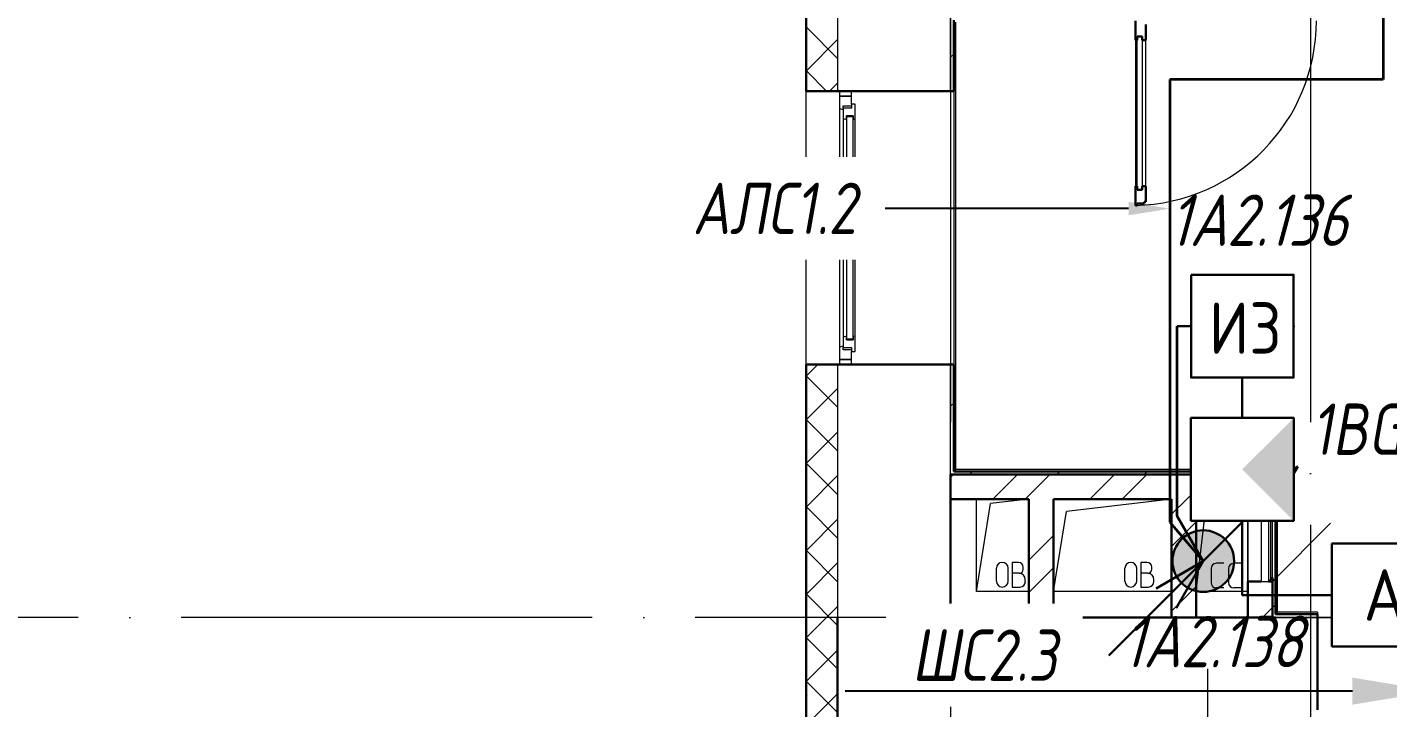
# Model space of a CAD drawing. Header units: millimetres. Extents: x -259793 to 1187961, y -549744 to 43070.
# Drawn here: x 126935 to 133552, y 12821 to 16132 of the extents above; entities that cross this region are included whole.
import ezdxf
from ezdxf import colors
from ezdxf.entities.mleader import LeaderData, LeaderLine
from ezdxf.enums import TextEntityAlignment as Align
from ezdxf.math import Vec2, Vec3

# ---------------------------------------------------------------- set-up
doc = ezdxf.new("R2010")
doc.units = ezdxf.units.MM
doc.linetypes.add('ADSK_Линия сетки', pattern=[25, 20, -2.5, 0, -2.5])
for name, color, linetype, lineweight in [('_ Окна', 7, 'Continuous', 9), ('E-Безопасность-G', 153, 'Continuous', 35), ('Provodka', 151, 'Continuous', 30), ('RC-Выноски', 7, 'Continuous', 0), ('RC-Извещатели_охранные', 5, 'Continuous', 30), ('RC-Прочее_оборудование', 5, 'Continuous', 30), ('Двери', 252, 'Continuous', 9), ('Линии', 7, 'Continuous', 9), ('лс', 5, 'Continuous', 30), ('Оборудование', 8, 'Continuous', 18), ('Ограждение', 252, 'Continuous', 9), ('Окна', 252, 'Continuous', 9), ('Оси', 252, 'Continuous', 9), ('Перекрытие', 252, 'Continuous', 18), ('Стены внутренние', 7, 'Continuous', 18), ('Стены наружные', 7, 'Continuous', 18), ('Стены штриховка', 7, 'Continuous', 9)]:
    doc.layers.add(name, color=color, linetype=linetype, lineweight=lineweight)
doc.layers.add('RC-Позиционные_обозначения', color=7, linetype='Continuous')
doc.layers.add('Двери открывание', color=7, linetype='Continuous', lineweight=9, true_color=0xc0c0c0)
doc.styles.add('ISOCPEUR', font='isocpeur.ttf', dxfattribs={"width": 0.9, "height": 350})
doc.styles.add('RubezhCAD', font='', dxfattribs={"oblique": 10})
doc.styles.get("Standard").update_dxf_attribs({"font": ''})
doc.styles.get('RubezhCAD').set_extended_font_data('GOST type A')
doc.styles.get('Standard').set_extended_font_data('GOST type B')

# ---------------------------------------------------------------- blocks, each defined once
blk = doc.blocks.new('RC-UGO-AM-01')
at = {"layer": 'RC-Прочее_оборудование'}
blk.add_point((0, 0), dxfattribs=at)
blk.add_attdef('PSTN', text='', height=2.5, dxfattribs=at).set_placement((2.323, 2.403), align=Align.BOTTOM_LEFT)
blk.add_wipeout([(4.993, 2.499), (4.993, -2.499), (-4.993, -2.499), (-4.987, 2.499)]).dxf.layer = 'RC-Прочее_оборудование'
blk.add_wipeout([(-4.993, -2.499), (-4.993, 2.499), (4.993, 2.499), (4.993, -2.499)]).dxf.layer = 'RC-Прочее_оборудование'
blk.add_lwpolyline([(-4.993, 2.499), (4.993, 2.499), (4.993, -2.499), (-4.993, -2.499), (-4.993, 2.499)], close=True, dxfattribs=at)
blk.add_lwpolyline([(-4.993, 2.499), (-4.987, 2.499)], dxfattribs=at)
blk.add_lwpolyline([(-4.993, 2.499), (-4.987, 2.499)], dxfattribs=at)
at = {"layer": 'RC-Прочее_оборудование', "ltscale": 100, "style": 'ISOCPEUR', "width": 0.9}
blk.add_text('АМ-1', height=2.5, dxfattribs=at).set_placement((0, 0), align=Align.MIDDLE)
blk = doc.blocks.new('RC-UGO-IZ-01')
at = {"layer": 'RC-Прочее_оборудование'}
blk.add_point((2.5, 0), dxfattribs=at)
blk.add_attdef('PSTN', text='', height=2.5, dxfattribs=at).set_placement((5.664, 2.581), align=Align.BOTTOM_CENTER)
blk.add_wipeout([(2.493, -2.499), (-2.493, -2.499), (-2.493, 2.499), (2.493, 2.499)]).dxf.layer = 'RC-Прочее_оборудование'
blk.add_wipeout([(-2.493, -2.499), (-2.493, 2.499), (2.493, 2.499), (2.493, -2.499)]).dxf.layer = 'RC-Прочее_оборудование'
blk.add_lwpolyline([(-2.493, 2.499), (2.493, 2.499), (2.493, -2.499), (-2.493, -2.499), (-2.493, 2.499)], close=True, dxfattribs=at)
blk.add_lwpolyline([(-2.493, 2.499), (-2.487, 2.499)], dxfattribs=at)
blk.add_lwpolyline([(-2.493, 2.499), (-2.487, 2.499)], dxfattribs=at)
at = {"layer": 'RC-Прочее_оборудование', "ltscale": 100, "style": 'ISOCPEUR', "width": 0.9}
blk.add_text('ИЗ', height=2.5, dxfattribs=at).set_placement((0.145, -0.085), align=Align.MIDDLE)
blk = doc.blocks.new('RC-UGO-IOPPA-01')
at = {"layer": 'RC-Извещатели_охранные'}
blk.add_attdef('PSTN', text='', height=2.5, dxfattribs=at).set_placement((0.977, 2.603), align=Align.BOTTOM_LEFT)
blk.add_wipeout([(2.5, -2.5), (2.5, 2.5), (-2.5, 2.5), (-2.5, -2.5)]).dxf.layer = 'RC-Извещатели_охранные'
blk.add_wipeout([(-2.5, -2.5), (-2.5, 2.5), (2.5, 2.5), (2.5, -2.5)]).dxf.layer = 'RC-Извещатели_охранные'
h = blk.add_hatch(color=256, dxfattribs=at)
h.dxf.hatch_style = 1
h.paths.add_polyline_path([(2.5, -2.5), (2.5, 2.5), (0, 0)])
blk.add_lwpolyline([(-2.5, -2.5), (2.5, -2.5), (2.5, 2.5), (-2.5, 2.5)], close=True, dxfattribs=at)
blk = doc.blocks.new('*U998')
at = {"layer": 'Provodka'}
h = blk.add_hatch(color=256, dxfattribs=at)
h.paths.add_polyline_path([(150, 0, 0.198912), (106.1, 106.1), (0, 0), (-75, -129.9, 0.57735)])
h.paths.add_polyline_path([(0, 0), (-106.1, -106.1, 0.065543), (-75, -129.9)])
h.paths.add_polyline_path([(0, 0), (-129.9, -75, 0.065543), (-106.1, -106.1)])
h.paths.add_polyline_path([(106.1, 106.1, 0.668179), (-150, 0, 0.131652), (-129.9, -75), (0, 0)])
at = {"layer": 'Provodka', "color": 1}
for p, q in [((0, 0), (459.6, 459.6)), ((459.6, 459.6), (230.4, 327.3)), ((459.6, 459.6), (327.3, 230.4)), ((-459.6, -459.6), (0, 0)), ((0, 0), (-229.3, -132.4)), ((0, 0), (-132.4, -229.3))]:
    blk.add_line(p, q, dxfattribs=at)
at = {"layer": 'Provodka'}
blk.add_circle((0, 0), 150, dxfattribs=at)
blk = doc.blocks.new('2 этаж')
at = {"color": 251, "lineweight": 18, "true_color": 0x636466}
for p, q in [((132871, 13835.7), (132667.8, 13793.9)), ((132871, 13835.7), (132871, 13435.7)), ((132621, 13385.7), (132667.8, 13793.9)), ((132755.2, 13523.9), (132718.7, 13523.9)), ((132840.2, 13523.9), (132803.7, 13523.9)), ((132692.6, 13497.8), (132692.6, 13430)), ((132777.6, 13497.8), (132777.6, 13430)), ((132871, 13385.7), (132621, 13385.7)), ((132755.2, 13403.9), (132718.7, 13403.9)), ((132840.2, 13403.9), (132803.7, 13403.9))]:
    blk.add_line(p, q, dxfattribs=at)
for centre, start, end in [((132718.7, 13497.8), 90, 180), ((132803.7, 13497.8), 90, 180), ((132718.7, 13430), 180, 270), ((132803.7, 13430), 180, 270)]:
    blk.add_arc(centre, 26.1, start, end, dxfattribs=at)
at = {"layer": '_ Окна', "color": 251, "true_color": 0x636466}
for p, q in [((130886, 15820.7), (130886, 15795.7)), ((130944, 15795.7), (130944, 15820.7)), ((130886, 15795.7), (130944, 15795.7)), ((130952, 15700.7), (130920, 15700.7)), ((130920, 15700.7), (130920, 15697.7)), ((130920, 15697.7), (130920, 15230.7)), ((130952, 15697.7), (130920, 15697.7)), ((130920, 15697.7), (130952, 15697.7)), ((130952, 15697.7), (130952, 15700.7)), ((130952, 15230.7), (130952, 15697.7)), ((130920, 15230.7), (130952, 15230.7)), ((130952, 15230.7), (130920, 15230.7)), ((130920, 15230.7), (130920, 15227.7)), ((130920, 15227.7), (130952, 15227.7)), ((130952, 15227.7), (130952, 15230.7)), ((130952, 15083.7), (130920, 15083.7)), ((130920, 15083.7), (130920, 15080.7)), ((130920, 15080.7), (130920, 14613.7)), ((130952, 15080.7), (130920, 15080.7)), ((130920, 15080.7), (130952, 15080.7)), ((130952, 15080.7), (130952, 15083.7)), ((130952, 14613.7), (130952, 15080.7)), ((130920, 14613.7), (130952, 14613.7)), ((130952, 14613.7), (130920, 14613.7)), ((130920, 14613.7), (130920, 14610.7)), ((130920, 14610.7), (130952, 14610.7)), ((130952, 14610.7), (130952, 14613.7)), ((130944, 14515.7), (130886, 14515.7)), ((130886, 14515.7), (130886, 14490.7)), ((130944, 14490.7), (130944, 14515.7))]:
    blk.add_line(p, q, dxfattribs=at)
at = {"layer": '_ Окна', "color": 251, "lineweight": 18, "true_color": 0x636466}
for p, q in [((130944, 15795.7), (130886, 15795.7)), ((130886, 15795.7), (130886, 15736.3)), ((130944, 15757.7), (130944, 15795.7)), ((130961, 15757.7), (130944, 15757.7)), ((130944, 15757.7), (130944, 15737.7)), ((130961, 15701.7), (130961, 15757.7)), ((130886, 15736.3), (130903, 15731.7)), ((130903, 15749.7), (130944, 15749.7)), ((130903, 15737.7), (130903, 15749.7)), ((130944, 15737.7), (130903, 15737.7)), ((130903, 15737.7), (130903, 15687.3)), ((130903, 15687.3), (130920, 15682.7)), ((130920, 15682.7), (130920, 15700.7)), ((130920, 15700.7), (130952, 15700.7)), ((130952, 15700.7), (130952, 15682.7)), ((130952, 15682.7), (130961, 15685.2)), ((130960, 15700.7), (130961, 15701.7)), ((130961, 15699.7), (130960, 15700.7)), ((130961, 15685.2), (130961, 15699.7)), ((130920, 15245.7), (130903, 15241.2)), ((130903, 15241.2), (130903, 15190.7)), ((130920, 15227.7), (130920, 15245.7)), ((130952, 15227.7), (130920, 15227.7)), ((130961, 15243.3), (130952, 15245.7)), ((130952, 15245.7), (130952, 15227.7)), ((130960, 15227.7), (130961, 15228.7)), ((130961, 15226.7), (130960, 15227.7)), ((130961, 15228.7), (130961, 15243.3)), ((130961, 15170.7), (130961, 15226.7)), ((130903, 15196.7), (130886, 15192.2)), ((130886, 15192.2), (130886, 15119.3)), ((130903, 15190.7), (130944, 15190.7)), ((130903, 15178.7), (130903, 15190.7)), ((130944, 15178.7), (130903, 15178.7)), ((130944, 15190.7), (130944, 15170.7)), ((130944, 15170.7), (130961, 15170.7)), ((130944, 15140.7), (130944, 15170.7)), ((130886, 15119.3), (130903, 15114.7)), ((130903, 15120.7), (130903, 15132.7)), ((130903, 15132.7), (130944, 15132.7)), ((130944, 15120.7), (130903, 15120.7)), ((130903, 15120.7), (130903, 15070.3)), ((130961, 15140.7), (130944, 15140.7)), ((130944, 15140.7), (130944, 15120.7)), ((130961, 15084.7), (130961, 15140.7)), ((130903, 15070.3), (130920, 15065.7)), ((130920, 15065.7), (130920, 15083.7)), ((130920, 15083.7), (130952, 15083.7)), ((130952, 15083.7), (130952, 15065.7)), ((130952, 15065.7), (130961, 15068.2)), ((130960, 15083.7), (130961, 15084.7)), ((130961, 15082.7), (130960, 15083.7)), ((130961, 15068.2), (130961, 15082.7)), ((130920, 14628.7), (130903, 14624.2)), ((130920, 14610.7), (130920, 14628.7)), ((130961, 14626.3), (130952, 14628.7)), ((130952, 14628.7), (130952, 14610.7)), ((130961, 14611.7), (130961, 14626.3)), ((130903, 14579.7), (130886, 14575.2)), ((130886, 14575.2), (130886, 14515.7)), ((130903, 14624.2), (130903, 14573.7)), ((130903, 14573.7), (130944, 14573.7)), ((130903, 14561.7), (130903, 14573.7)), ((130944, 14561.7), (130903, 14561.7)), ((130952, 14610.7), (130920, 14610.7)), ((130944, 14573.7), (130944, 14553.7)), ((130960, 14610.7), (130961, 14611.7)), ((130961, 14609.7), (130960, 14610.7)), ((130961, 14553.7), (130961, 14609.7)), ((130886, 14515.7), (130944, 14515.7)), ((130944, 14553.7), (130961, 14553.7)), ((130944, 14515.7), (130944, 14553.7))]:
    blk.add_line(p, q, dxfattribs=at)
at = {"layer": 'Двери', "color": 251, "lineweight": 30, "true_color": 0x636466}
for p, q in [((132325, 16162.7), (132325, 16068.7)), ((132334, 16086.7), (132334, 16068.7)), ((132358, 16086.7), (132334, 16086.7)), ((132358, 16068.7), (132358, 16086.7)), ((132375, 16068.7), (132375, 16144.7)), ((132334, 16068.7), (132325, 16068.7)), ((132375, 16068.7), (132358, 16068.7)), ((132325, 15358.7), (132325, 15264.7)), ((132334, 15358.7), (132325, 15358.7)), ((132334, 15340.7), (132334, 15358.7)), ((132358, 15358.7), (132358, 15340.7)), ((132375, 15358.7), (132358, 15358.7)), ((132375, 15282.7), (132375, 15358.7)), ((132358, 15340.7), (132334, 15340.7)), ((132325, 15264.7), (132333, 15264.7)), ((132333, 15264.7), (132333, 15273.7)), ((132333, 15273.7), (132367, 15273.7)), ((132367, 15273.7), (132367, 15282.7)), ((132367, 15282.7), (132375, 15282.7))]:
    blk.add_line(p, q, dxfattribs=at)
at = {"layer": 'Двери', "color": 251, "true_color": 0x636466}
for p, q in [((132334, 16086.7), (132358, 16086.7)), ((132334, 15340.7), (132334, 16086.7)), ((132358, 16086.7), (132358, 15340.7)), ((132325, 16068.7), (132325, 15358.7)), ((132375, 15358.7), (132375, 16068.7)), ((132358, 15340.7), (132334, 15340.7))]:
    blk.add_line(p, q, dxfattribs=at)
at = {"layer": 'Двери открывание', "color": 251, "true_color": 0x636466}
blk.add_arc((132307, 16162.7), 898, 271.14854, 0, dxfattribs=at)
at = {"layer": 'Линии', "color": 251, "lineweight": 18, "ltscale": 100, "true_color": 0x636466}
for p, q in [((131551, 13385.7), (131551, 13835.7)), ((131806, 13835.7), (131620.6, 13814)), ((132501, 13835.7), (131989.3, 13775.7)), ((131551, 13385.7), (131620.6, 13814)), ((131926, 13385.7), (131989.3, 13775.7)), ((131756, 13528.3), (131726, 13528.3)), ((131726, 13528.3), (131726, 13408.3)), ((131779.3, 13494.9), (131779.3, 13504.9)), ((132381, 13528.3), (132351, 13528.3)), ((132351, 13528.3), (132351, 13408.3)), ((132404.4, 13494.9), (132404.4, 13504.9)), ((131648.5, 13437), (131648.5, 13499.6)), ((131705.8, 13437), (131705.8, 13499.6)), ((131759.3, 13474.9), (131726, 13474.9)), ((131789.3, 13434.9), (131789.3, 13444.9)), ((132273.5, 13437), (132273.5, 13499.6)), ((132330.9, 13437), (132330.9, 13499.6)), ((132384.4, 13474.9), (132351, 13474.9)), ((132414.4, 13434.9), (132414.4, 13444.9)), ((131806, 13385.7), (131551, 13385.7)), ((131726, 13408.3), (131762.7, 13408.3)), ((132501, 13385.7), (131926, 13385.7)), ((132351, 13408.3), (132387.7, 13408.3)), ((132676, 13010.7), (132676, -2549.3))]:
    blk.add_line(p, q, dxfattribs=at)
at = {"layer": 'Линии', "color": 251, "lineweight": 18, "true_color": 0x636466}
for centre, radius, start, end in [((131677.1, 13499.6), 28.7, 0, 180), ((131756, 13504.9), 23.3, 0, 90), ((132302.2, 13499.6), 28.7, 0, 180), ((132381, 13504.9), 23.3, 0, 90), ((131677.1, 13437), 28.7, 180, 0), ((131759.3, 13494.9), 20, 270, 0), ((131759.3, 13444.9), 30, 0, 90), ((131762.7, 13434.9), 26.7, 270, 0), ((132302.2, 13437), 28.7, 180, 0), ((132384.4, 13494.9), 20, 270, 0), ((132384.4, 13444.9), 30, 0, 90), ((132387.7, 13434.9), 26.7, 270, 0)]:
    blk.add_arc(centre, radius, start, end, dxfattribs=at)
at = {"layer": 'Оборудование', "color": 251, "true_color": 0x636466}
for p, q in [((132972.4, 13835.7), (132936, 13835.7)), ((132936, 13835.7), (132936, 13435.7)), ((132973.3, 13436.7), (132973.3, 13834.8)), ((132918.2, 13775.4), (132900.7, 13775.4)), ((132900.7, 13775.4), (132900.7, 13763.1)), ((132920.1, 13777.3), (132918.2, 13775.4)), ((132918.2, 13775.4), (132918.2, 13763.1)), ((132936, 13778.9), (132920.1, 13778.9)), ((132920.1, 13778.9), (132920.1, 13759.6)), ((132920.6, 13819.9), (132920.6, 13774.1)), ((132925.6, 13819.9), (132920.6, 13819.9)), ((132925.6, 13774.1), (132925.6, 13819.9)), ((132983.1, 13828.7), (132973.3, 13828.7)), ((132984, 13443.7), (132984, 13827.8)), ((132991, 13816.7), (132985.5, 13816.7)), ((132991, 13454.7), (132991, 13816.7)), ((132900.7, 13763.1), (132918.2, 13763.1)), ((132918.2, 13763.1), (132920.1, 13761.2)), ((132920.1, 13759.6), (132936, 13759.6)), ((132920.6, 13764.4), (132920.6, 13756.2)), ((132920.6, 13756.2), (132925.6, 13756.2)), ((132925.6, 13756.2), (132925.6, 13764.4)), ((132991, 13435.7), (133273.8, 13718.6)), ((132936, 13435.7), (132972.4, 13435.7)), ((132973.3, 13442.7), (132983.1, 13442.7)), ((132985.5, 13454.7), (132991, 13454.7))]:
    blk.add_line(p, q, dxfattribs=at)
for points, knots in [([(132973.3, 13834.8), (132973.3, 13834.9), (132973.3, 13835), (132973.2, 13835.2), (132973.2, 13835.3), (132973, 13835.5), (132972.9, 13835.6), (132972.6, 13835.7), (132972.5, 13835.7), (132972.4, 13835.7)], [0, 0, 0, 0, 0.166667, 0.25, 0.333333, 0.5, 0.666667, 0.833333, 1, 1, 1, 1]), ([(132984, 13827.8), (132984, 13827.9), (132984, 13828), (132983.9, 13828.2), (132983.9, 13828.3), (132983.8, 13828.4), (132983.7, 13828.5), (132983.5, 13828.6), (132983.3, 13828.7), (132983.1, 13828.7), (132983.1, 13828.7)], [0, 0, 0, 0, 0.166667, 0.25, 0.333333, 0.416667, 0.541667, 0.666667, 0.833333, 1, 1, 1, 1]), ([(132985.5, 13816.7), (132985.4, 13816.7), (132985.2, 13816.8), (132985, 13816.9), (132984.8, 13816.9), (132984.6, 13817.1), (132984.5, 13817.2), (132984.3, 13817.3), (132984.2, 13817.5), (132984.1, 13817.7), (132984, 13817.9), (132984, 13818.1), (132984, 13818.3)], [0, 0, 0, 0, 0.166667, 0.25, 0.333333, 0.416667, 0.5, 0.583333, 0.666667, 0.75, 0.833333, 1, 1, 1, 1]), ([(132972.4, 13435.7), (132972.5, 13435.7), (132972.6, 13435.8), (132972.9, 13435.9), (132973, 13436), (132973.2, 13436.2), (132973.2, 13436.3), (132973.3, 13436.5), (132973.3, 13436.6), (132973.3, 13436.7)], [-1, -1, -1, -1, -0.833333, -0.666667, -0.5, -0.333333, -0.25, -0.166667, 0, 0, 0, 0]), ([(132983.1, 13442.7), (132983.1, 13442.7), (132983.3, 13442.8), (132983.5, 13442.9), (132983.7, 13443), (132983.8, 13443.1), (132983.9, 13443.2), (132983.9, 13443.3), (132984, 13443.5), (132984, 13443.6), (132984, 13443.7)], [-1, -1, -1, -1, -0.833333, -0.666667, -0.541667, -0.416667, -0.333333, -0.25, -0.166667, 0, 0, 0, 0]), ([(132984, 13453.2), (132984, 13453.3), (132984, 13453.5), (132984.1, 13453.8), (132984.2, 13454), (132984.3, 13454.1), (132984.5, 13454.3), (132984.6, 13454.4), (132984.8, 13454.5), (132985, 13454.6), (132985.2, 13454.7), (132985.4, 13454.7), (132985.5, 13454.7)], [-1, -1, -1, -1, -0.833333, -0.75, -0.666667, -0.583333, -0.5, -0.416667, -0.333333, -0.25, -0.166667, 0, 0, 0, 0])]:
    blk.add_open_spline(points, degree=3, knots=knots, dxfattribs=at)
at = {"layer": 'Ограждение', "color": 251, "true_color": 0x636466}
for p, q in [((131451, 13980.7), (131451, 16155.7)), ((131451, 13980.7), (131441, 13970.7)), ((133016, 13980.7), (131451, 13980.7)), ((133016, 13980.7), (133006, 13970.7)), ((133016, 13285.7), (133016, 13980.7)), ((133006, 13275.7), (133016, 13285.7)), ((133211, 13285.7), (133016, 13285.7)), ((133211, 13285.7), (133211, 13275.7))]:
    blk.add_line(p, q, dxfattribs=at)
at = {"layer": 'Окна', "color": 251, "true_color": 0x636466}
for p, q in [((130886, 15736.3), (130886, 15192.2)), ((130903, 15687.3), (130903, 15241.2)), ((130961, 15699.7), (130961, 15701.7)), ((130961, 15243.3), (130961, 15685.2)), ((130961, 15226.7), (130961, 15228.7)), ((130886, 15119.3), (130886, 14575.2)), ((130903, 15070.3), (130903, 14624.2)), ((130961, 15082.7), (130961, 15084.7)), ((130961, 14626.3), (130961, 15068.2)), ((130961, 14609.7), (130961, 14611.7))]:
    blk.add_line(p, q, dxfattribs=at)
at = {"layer": 'Оси', "color": 251, "linetype": 'ADSK_Линия сетки', "ltscale": 100, "true_color": 0x636466}
for p, q in [((131426, 33711.4), (131426, -32265.4)), ((133176, 33711.4), (133176, -32265.4)), ((139683.5, 13260.7), (93565.9, 13260.7))]:
    blk.add_line(p, q, dxfattribs=at)
at = {"layer": 'Перекрытие', "color": 251, "ltscale": 100, "true_color": 0x636466}
for p, q in [((131551, 13385.7), (131551, 13835.7)), ((131806, 13385.7), (131551, 13385.7)), ((132501, 13385.7), (131926, 13385.7)), ((132871, 13385.7), (132621, 13385.7))]:
    blk.add_line(p, q, dxfattribs=at)
at = {"layer": 'Стены внутренние', "color": 251, "true_color": 0x636466}
for p, q in [((130876, 16410.7), (130876, 15820.7)), ((131426, 15820.7), (131426, 16180.7)), ((130724, 14490.7), (130724, 15820.7)), ((130876, 14490.7), (130876, 13260.7)), ((131426, 13955.7), (131426, 14490.7)), ((133006, 13260.7), (134191, 13260.7))]:
    blk.add_line(p, q, dxfattribs=at)
at = {"layer": 'Стены внутренние', "color": 251, "lineweight": 30, "true_color": 0x636466}
for p, q in [((130724, 15820.7), (130724, 16258.7)), ((131426, 15820.7), (130724, 15820.7)), ((131426, 14490.7), (130724, 14490.7)), ((130724, 14490.7), (130724, 12558.7)), ((131426, 13260.7), (131426, 13835.7)), ((130876, 12710.7), (130876, 13260.7)), ((131806, 13260.7), (131426, 13260.7)), ((132501, 13260.7), (131926, 13260.7)), ((132871, 13260.7), (132621, 13260.7)), ((133211, 12810.7), (133211, 13260.7))]:
    blk.add_line(p, q, dxfattribs=at)
at = {"layer": 'Стены внутренние', "color": 251, "linetype": 'Continuous', "lineweight": 9, "true_color": 0x636466}
for p, q in [((130876, 15979.5), (130726, 16129.5)), ((130726, 15921.5), (130876, 16071.5)), ((130822.6, 15820.7), (130726, 15917.3)), ((130837.4, 15820.7), (130876, 15859.3)), ((130726, 14436.5), (130778.2, 14488.7)), ((130876, 14282.4), (130726, 14432.4)), ((130726, 14224.4), (130876, 14374.4)), ((130876, 14070.3), (130726, 14220.3)), ((130726, 14012.3), (130876, 14162.3)), ((130876, 13858.1), (130726, 14008.1)), ((130726, 13800.1), (130876, 13950.1)), ((130876, 13646), (130726, 13796)), ((130726, 13588), (130876, 13738)), ((130876, 13433.9), (130726, 13583.9)), ((130726, 13375.9), (130876, 13525.9)), ((130876, 13221.7), (130726, 13371.7)), ((130726, 13163.7), (130876, 13313.7)), ((130876, 13009.6), (130726, 13159.6)), ((130726, 12951.6), (130876, 13101.6)), ((130876, 12797.5), (130726, 12947.5)), ((130726, 12879.8), (130724, 12876.4)), ((130726, 12739.5), (130876, 12889.5))]:
    blk.add_line(p, q, dxfattribs=at)
at = {"layer": 'Стены наружные', "color": 251, "lineweight": 30, "true_color": 0x636466}
for p, q in [((131441, 16165.7), (131441, 15820.7)), ((131426, 15820.7), (131441, 15820.7)), ((131426, 14490.7), (131441, 14490.7)), ((131441, 13970.7), (131441, 14490.7)), ((131441, 13970.7), (133006, 13970.7)), ((133006, 13970.7), (133006, 13275.7)), ((131426, 13955.7), (132991, 13955.7)), ((131426, 13835.7), (131426, 13955.7)), ((132991, 13816.7), (132991, 13955.7)), ((131806, 13835.7), (131426, 13835.7)), ((131806, 13260.7), (131806, 13835.7)), ((132501, 13835.7), (131926, 13835.7)), ((131926, 13835.7), (131926, 13260.7)), ((132501, 13260.7), (132501, 13835.7)), ((132936, 13835.7), (132621, 13835.7)), ((132621, 13835.7), (132621, 13260.7)), ((132972.6, 13835.7), (132991, 13835.7)), ((132871, 13260.7), (132871, 13435.7)), ((132871, 13435.7), (132936, 13435.7)), ((132972.6, 13435.7), (132991, 13435.7)), ((132991, 13260.7), (132991, 13454.7)), ((131806, 13260.7), (131926, 13260.7)), ((132501, 13260.7), (132621, 13260.7)), ((132871, 13260.7), (133006, 13260.7)), ((133211, 13275.7), (133006, 13275.7)), ((133211, 13260.7), (133211, 13275.7))]:
    blk.add_line(p, q, dxfattribs=at)
at = {"layer": 'Стены наружные', "color": 251, "linetype": 'Continuous', "lineweight": 9, "true_color": 0x636466}
for p, q in [((131426, 15985.1), (131441, 16000.1)), ((131426, 14288), (131441, 14303)), ((131518, 13955.7), (131533, 13970.7)), ((131942.3, 13955.7), (131957.3, 13970.7)), ((132366.5, 13955.7), (132381.5, 13970.7)), ((132790.8, 13955.7), (132805.8, 13970.7)), ((131426, 13944.2), (131437.6, 13955.7)), ((131631.9, 13835.7), (131751.9, 13955.7)), ((131789, 13835.7), (131909, 13955.7)), ((132103.3, 13835.7), (132223.3, 13955.7)), ((132260.5, 13835.7), (132380.5, 13955.7)), ((132574.8, 13835.7), (132694.8, 13955.7)), ((132732, 13835.7), (132852, 13955.7)), ((132501, 13761.9), (132574.8, 13835.7)), ((132501, 13604.8), (132621, 13724.8)), ((132991, 13731.7), (133006, 13746.7)), ((131806, 13538.4), (131926, 13658.4)), ((131806, 13381.3), (131926, 13501.3)), ((132501, 13290.5), (132621, 13410.5)), ((132942.7, 13260.7), (132991, 13309)), ((132991, 13307.4), (133006, 13322.4))]:
    blk.add_line(p, q, dxfattribs=at)
at = {"layer": 'Стены наружные', "color": 251, "true_color": 0x636466}
for p, q in [((131441, 15820.7), (131441, 14490.7)), ((132871, 13435.7), (132871, 13835.7))]:
    blk.add_line(p, q, dxfattribs=at)
at = {"layer": 'Стены штриховка', "color": 251, "true_color": 0x636466}
for p, q in [((130726, 15822.7), (130726, 16260.7)), ((130800, 15822.7), (130726, 15822.7)), ((130800, 15820.7), (130800, 15822.7)), ((130726, 14488.7), (130800, 14488.7)), ((130726, 12558.7), (130726, 14488.7)), ((130800, 14488.7), (130800, 14490.7))]:
    blk.add_line(p, q, dxfattribs=at)

msp = doc.modelspace()

# ---------------------------------------------------------------- linework, layer by layer
at = {"layer": 'E-Безопасность-G', "color": 5}
for p, q in [((133529.91582, 24197.22909), (133529.91582, 15876.58183)), ((133529.91582, 15876.58183), (132491.8594, 15876.58183))]:
    msp.add_line(p, q, dxfattribs=at)

# ---------------------------------------------------------------- block references
msp.add_blockref('2 этаж', (0, 0))

# ---------------------------------------------------------------- next in the draw order: block references
at = {"layer": 'RC-Прочее_оборудование', "color": 1, "ltscale": 0.01}
ref = msp.add_blockref('RC-UGO-IZ-01', (132844.69116, 14677.15862), dxfattribs=dict(at, xscale=100, yscale=100, zscale=100))
ref.add_attrib('PSTN', '1A2.136', (132487.39623, 15067.76166), dxfattribs={"layer": 'RC-Позиционные_обозначения', "height": 250, "style": 'RubezhCAD', "oblique": 15})
ref = msp.add_blockref('RC-UGO-AM-01', (133780.08313, 13369.44548), dxfattribs=dict(at, xscale=100, yscale=100, zscale=100))
ref.add_attrib('PSTN', '1A2.138', (132261.97284, 13017.9729), dxfattribs={"layer": 'RC-Позиционные_обозначения', "height": 250, "style": 'RubezhCAD', "oblique": 15})

# ---------------------------------------------------------------- next in the draw order: leaders
at = {"layer": 'RC-Выноски', "ltscale": 0.01}
ml = msp.add_multileader_mtext('Standard', dxfattribs=at)
ml.set_content('АЛС1.2', color=256, style='RubezhCAD')
ml.set_leader_properties()
ml.build(insert=Vec2(0, 0))
ml.multileader.update_dxf_attribs({"has_text_frame": 1, "text_right_attachment_type": 2, "dogleg_length": 2, "arrow_head_size": 200, "scale": 100})
ctx = ml.context
ctx.base_point, ctx.scale, ctx.char_height, ctx.arrow_head_size, ctx.landing_gap_size, ctx.plane_origin = Vec3(130031.65799, 15250.16643), 100, 250, 200, 100, Vec3(86496.25464, -170723.12322)
ctx.right_attachment, ctx.text_align_type = 2, 1
notes = []
notes.append((ctx, [(1, (1, 1, 0), (131307.32148, 15250.16643), (-1, 0), 200, [(0, [(132491.8594, 15248.98854)], 0, [])])]))
ctx.mtext.insert, ctx.mtext.alignment, ctx.mtext.flow_direction = Vec3(130569.48974, 15375.16643), 2, 5
ctx.mtext.has_bg_fill, ctx.mtext.bg_color, ctx.mtext.bg_scale_factor, ctx.mtext.bg_transparency, ctx.mtext.use_window_bg_color = 1, -1027028792, 1.5, 0, 1
for ctx, leaders in notes:
    for number, flags, end, landing, length, lines in leaders:
        leader = LeaderData()
        leader.index, (leader.has_last_leader_line, leader.has_dogleg_vector, leader.attachment_direction) = number, flags
        leader.last_leader_point, leader.dogleg_vector, leader.dogleg_length = Vec3(end), Vec3(landing), length
        for number, points, colour, breaks in lines:
            line = LeaderLine()
            line.index, line.vertices, line.color, line.breaks = number, Vec3.list(points), colors.encode_raw_color(colour), breaks
            leader.lines.append(line)
        ctx.leaders.append(leader)

# ---------------------------------------------------------------- next in the draw order: linework, layer by layer
at = {"layer": 'E-Безопасность-G', "color": 5}
for p, q in [((132491.8594, 15876.58183), (132491.8594, 13724.4041)), ((132491.8594, 13724.4041), (132654.70705, 13534.29778))]:
    msp.add_line(p, q, dxfattribs=at)
msp.add_lwpolyline([(132654.70705, 13534.29778), (132528.25659, 13753.31641), (132528.25659, 14677.15862)], dxfattribs=at)
at = {"layer": 'лс'}
for points in [[(132595.40601, 14677.15862), (132528.25659, 14677.15862)], [(132844.69116, 14230.71355), (132844.69116, 14427.2261)], [(133281.08793, 13369.44548), (132844.69116, 13369.44548), (132844.69116, 13730.71355)]]:
    msp.add_lwpolyline(points, dxfattribs=at)

# ---------------------------------------------------------------- next in the draw order: leaders
at = {"layer": 'RC-Выноски', "ltscale": 0.01}
ml = msp.add_multileader_mtext('Standard', dxfattribs=at)
ml.set_content('ШС2.3', color=256, style='RubezhCAD')
ml.set_leader_properties()
ml.build(insert=Vec2(0, 0))
ml.multileader.update_dxf_attribs({"has_text_frame": 1, "text_left_attachment_type": 6, "text_right_attachment_type": 6, "dogleg_length": 2, "arrow_head_size": 400, "scale": 100})
ctx = ml.context
ctx.base_point, ctx.scale, ctx.char_height, ctx.arrow_head_size, ctx.landing_gap_size, ctx.plane_origin = Vec3(131094.68547, 12901.74406), 100, 250, 400, 100, Vec3(-152331.14183, -32454.00791)
ctx.left_attachment, ctx.right_attachment, ctx.text_align_type = 6, 6, 2
notes = []
notes.append((ctx, [(1, (1, 1, 0), (132097.23755, 12901.74406), (-1, 0), 53.6743, [(0, [(133780.08313, 12901.74406)], 0, [])])]))
ctx.mtext.insert, ctx.mtext.alignment, ctx.mtext.flow_direction = Vec3(131943.56324, 13201.74406), 3, 5
ctx.mtext.has_bg_fill, ctx.mtext.bg_color, ctx.mtext.bg_scale_factor, ctx.mtext.bg_transparency, ctx.mtext.use_window_bg_color = 1, -1027028792, 1.5, 0, 1
for ctx, leaders in notes:
    for number, flags, end, landing, length, lines in leaders:
        leader = LeaderData()
        leader.index, (leader.has_last_leader_line, leader.has_dogleg_vector, leader.attachment_direction) = number, flags
        leader.last_leader_point, leader.dogleg_vector, leader.dogleg_length = Vec3(end), Vec3(landing), length
        for number, points, colour, breaks in lines:
            line = LeaderLine()
            line.index, line.vertices, line.color, line.breaks = number, Vec3.list(points), colors.encode_raw_color(colour), breaks
            leader.lines.append(line)
        ctx.leaders.append(leader)

# ---------------------------------------------------------------- next in the draw order: block references
msp.add_blockref('*U998', (132654.70705, 13534.29778))

# ---------------------------------------------------------------- next in the draw order: block references
at = {"layer": 'RC-Извещатели_охранные'}
ref = msp.add_blockref('RC-UGO-IOPPA-01', (132844.69116, 13980.71355), dxfattribs=dict(at, xscale=100, yscale=100, zscale=100))
ref.add_attrib('PSTN', '1BGL2.137', dxfattribs={"layer": 'RC-Позиционные_обозначения', "height": 250, "style": 'RubezhCAD', "oblique": 10}).set_placement((133766.35377, 13976.14134), align=Align.BOTTOM_CENTER)

doc.saveas('drawing.dxf')
